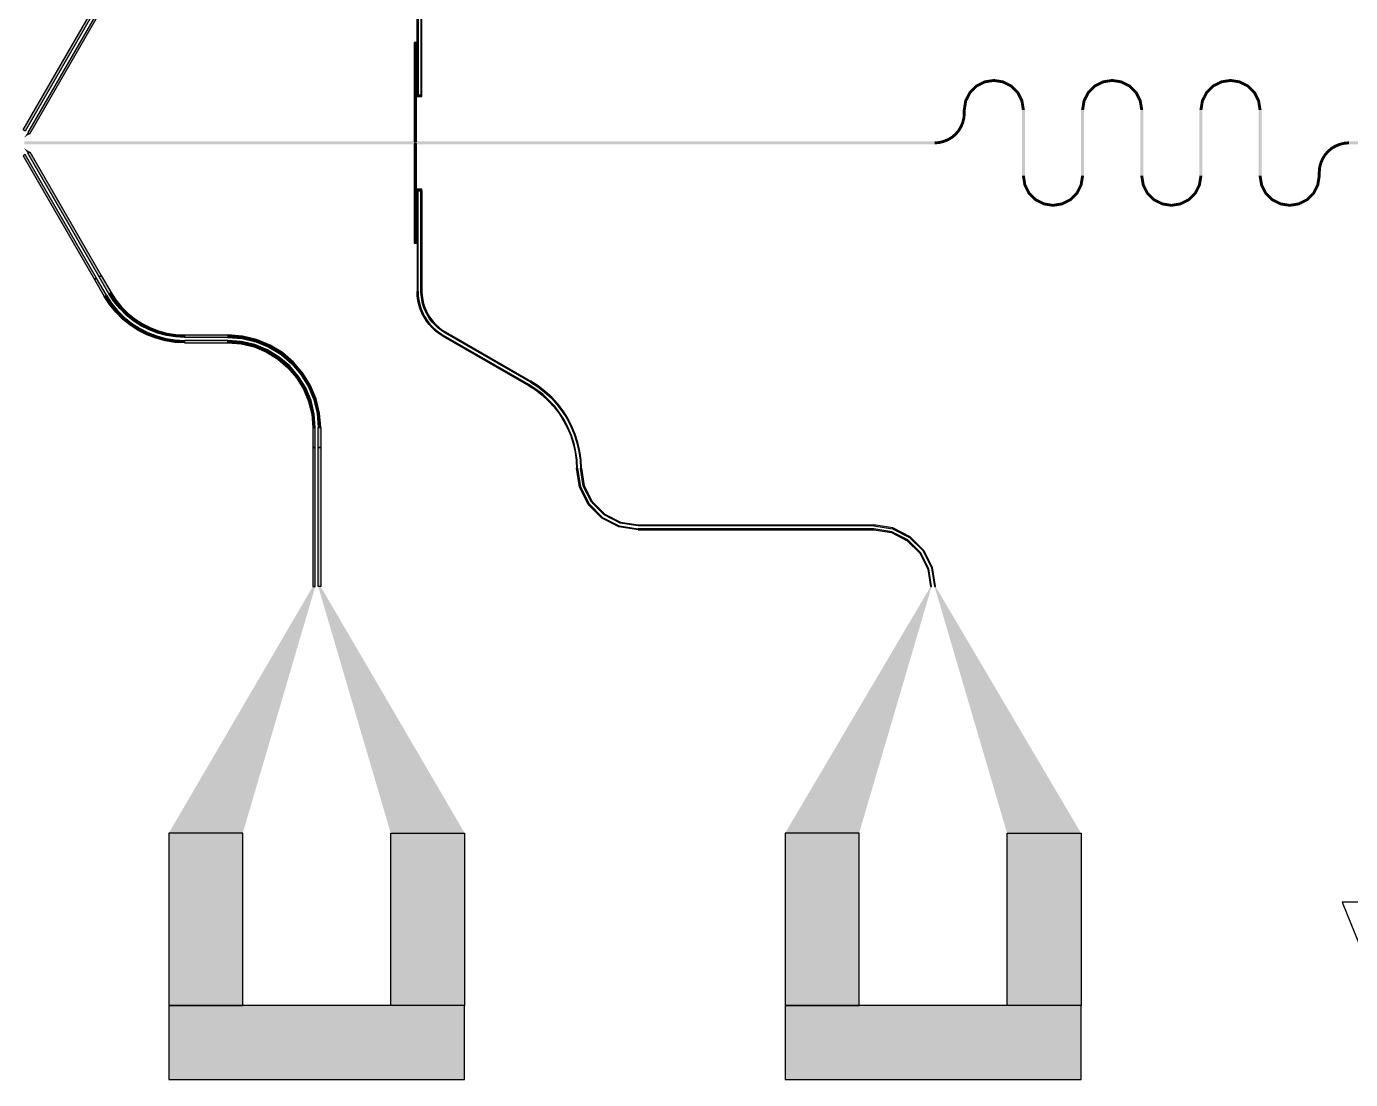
# Model space of a CAD drawing. Extents: x -18850 to 18850, y -21700 to 21700.
# Drawn here: x 7106 to 8448, y -17050 to -15982 of the extents above; entities that cross this region are included whole.
import ezdxf

# ---------------------------------------------------------------- set-up
doc = ezdxf.new("R2010")
doc.units = 0
doc.layers.add('GAP', color=1, linetype='continuous')
doc.layers.add('PIN', color=3, linetype='continuous')

# ---------------------------------------------------------------- blocks, each defined once
blk = doc.blocks.new('YGGDRASILV2C2B')
for points in [[(3276.7, 1087.2), (3204.4, 961.9), (3202.2, 963.2), (3274.5, 1088.5), (3276.7, 1087.2)], [(3602.7, 1100.6), (3602.7, 998.5), (3601.7, 998.5), (3601.7, 1100.6), (3602.7, 1100.6)], [(3605.7, 1100.6), (3605.7, 998.5), (3606.7, 998.5), (3606.7, 1100.6), (3605.7, 1100.6)], [(3279.3, 1085.7), (3207, 960.4), (3209.1, 959.2), (3281.5, 1084.5), (3279.3, 1085.7)], [(3601.7, 998.5), (3601.7, 997), (3606.7, 997), (3606.7, 998.5), (3601.7, 998.5)], [(3279.3, 814.3), (3207, 939.6), (3209.1, 940.8), (3281.5, 815.5), (3279.3, 814.3)], [(3276.7, 812.8), (3204.4, 938.1), (3202.2, 936.8), (3274.5, 811.5), (3276.7, 812.8)], [(3606.7, 901.5), (3606.7, 903), (3601.7, 903), (3601.7, 901.5), (3606.7, 901.5)], [(3602.7, 799.4), (3602.7, 901.5), (3601.7, 901.5), (3601.7, 799.4), (3602.7, 799.4)], [(3605.7, 799.4), (3605.7, 901.5), (3606.7, 901.5), (3606.7, 799.4), (3605.7, 799.4)], [(3286.7, 795.5), (3276.7, 812.8), (3274.5, 811.5), (3284.5, 794.2), (3286.7, 795.5)], [(3289.3, 797), (3279.3, 814.3), (3281.5, 815.5), (3291.5, 798.2), (3289.3, 797)], [(3366, 747.2), (3356.1, 747.7), (3346.4, 749.3), (3336.9, 751.8), (3327.7, 755.3), (3319, 759.8), (3310.7, 765.2), (3303.1, 771.3), (3296.1, 778.3), (3289.9, 786), (3284.5, 794.2), (3286.7, 795.5), (3291.9, 787.4), (3298, 780), (3304.7, 773.2), (3312.2, 767.2), (3320.2, 762), (3328.7, 757.6), (3337.7, 754.2), (3346.9, 751.7), (3356.4, 750.2), (3366, 749.7), (3366, 747.2)], [(3366, 752.7), (3356.7, 753.2), (3347.6, 754.6), (3338.6, 757), (3330, 760.4), (3321.7, 764.6), (3313.9, 769.6), (3306.7, 775.4), (3300.2, 782), (3294.4, 789.2), (3289.3, 797), (3291.5, 798.2), (3296.4, 790.7), (3302, 783.7), (3308.4, 777.3), (3315.4, 771.6), (3323, 766.7), (3331, 762.6), (3339.4, 759.4), (3348.1, 757.1), (3357, 755.7), (3366, 755.2), (3366, 752.7)], [(3628, 753.9), (3624.1, 756.4), (3620.5, 759.2), (3617.1, 762.3), (3614, 765.7), (3611.2, 769.3), (3608.8, 773.2), (3606.7, 777.2), (3604.9, 781.4), (3603.5, 785.8), (3602.5, 790.3), (3601.9, 794.8), (3601.7, 799.4), (3602.7, 799.4), (3602.9, 794.9), (3603.5, 790.5), (3604.5, 786.1), (3605.9, 781.8), (3607.6, 777.6), (3609.6, 773.7), (3612.1, 769.9), (3614.8, 766.3), (3617.8, 763), (3621.1, 760), (3624.7, 757.2), (3628.5, 754.8), (3628, 753.9)], [(3630, 757.4), (3626.4, 759.7), (3623.1, 762.2), (3620, 765.1), (3617.1, 768.2), (3614.5, 771.6), (3612.2, 775.2), (3610.3, 778.9), (3608.7, 782.8), (3607.4, 786.8), (3606.5, 791), (3605.9, 795.2), (3605.7, 799.4), (3606.7, 799.4), (3606.9, 795.3), (3607.5, 791.2), (3608.4, 787.1), (3609.6, 783.2), (3611.2, 779.3), (3613.1, 775.7), (3615.3, 772.2), (3617.9, 768.9), (3620.7, 765.8), (3623.7, 763), (3627, 760.5), (3630.5, 758.3), (3630, 757.4)], [(3410, 752.7), (3366, 752.7), (3366, 755.2), (3410, 755.2), (3410, 752.7)], [(3504, 661.2), (3502.8, 675.9), (3499.4, 690.3), (3493.8, 703.9), (3486, 716.5), (3476.5, 727.7), (3465.3, 737.3), (3452.7, 745), (3439, 750.6), (3424.7, 754), (3410, 755.2), (3410, 752.7), (3424.3, 751.6), (3438.3, 748.2), (3451.5, 742.7), (3463.8, 735.2), (3474.7, 725.9), (3484, 715), (3491.5, 702.7), (3497, 689.5), (3500.4, 675.5), (3501.5, 661.2), (3504, 661.2)], [(3715.1, 704.8), (3628.5, 754.8), (3628, 753.9), (3714.6, 703.9), (3715.1, 704.8)], [(3716.6, 707.4), (3630, 757.4), (3630.5, 758.3), (3717.1, 708.3), (3716.6, 707.4)], [(3410, 749.7), (3366, 749.7), (3366, 747.2), (3410, 747.2), (3410, 749.7)], [(3498.5, 661.2), (3497.4, 675), (3494.2, 688.6), (3488.9, 701.4), (3481.6, 713.2), (3472.6, 723.8), (3462, 732.8), (3450.2, 740.1), (3437.3, 745.4), (3423.8, 748.6), (3410, 749.7), (3410, 747.2), (3423.5, 746.1), (3436.6, 743), (3449, 737.8), (3460.5, 730.8), (3470.8, 722), (3479.6, 711.8), (3486.6, 700.2), (3491.8, 687.8), (3494.9, 674.7), (3496, 661.2), (3498.5, 661.2)], [(3764.4, 619.5), (3764, 628.1), (3762.9, 636.6), (3761, 645), (3758.4, 653.2), (3755.1, 661.1), (3751.2, 668.7), (3746.5, 676), (3741.3, 682.8), (3735.5, 689.1), (3729.2, 695), (3722.3, 700.2), (3715.1, 704.8), (3714.6, 703.9), (3721.8, 699.4), (3728.5, 694.2), (3734.8, 688.4), (3740.5, 682.2), (3745.7, 675.4), (3750.3, 668.2), (3754.2, 660.7), (3757.5, 652.8), (3760, 644.7), (3761.9, 636.4), (3763, 628), (3763.4, 619.5), (3764.4, 619.5)], [(3768.4, 619.5), (3768, 628.4), (3766.8, 637.3), (3764.9, 646), (3762.2, 654.6), (3758.7, 662.8), (3754.6, 670.7), (3749.8, 678.3), (3744.4, 685.4), (3738.3, 692), (3731.7, 698), (3724.6, 703.5), (3717.1, 708.3), (3716.6, 707.4), (3724.1, 702.6), (3731.1, 697.3), (3737.6, 691.3), (3743.6, 684.7), (3749, 677.7), (3753.8, 670.2), (3757.8, 662.4), (3761.2, 654.2), (3763.9, 645.8), (3765.8, 637.1), (3767, 628.3), (3767.4, 619.5), (3768.4, 619.5)], [(3498.5, 641.2), (3498.5, 661.2), (3496, 661.2), (3496, 641.2), (3498.5, 641.2)], [(3501.5, 641.2), (3501.5, 661.2), (3504, 661.2), (3504, 641.2), (3501.5, 641.2)], [(3498.5, 500), (3498.5, 641.2), (3496, 641.2), (3496, 500), (3498.5, 500)], [(3501.5, 500), (3501.5, 641.2), (3504, 641.2), (3504, 500), (3501.5, 500)], [(3825.9, 557.5), (3806.5, 560.6), (3789.1, 569.4), (3775.3, 583.3), (3766.4, 600.7), (3763.4, 620), (3764.4, 620), (3767.4, 601), (3776.1, 583.9), (3789.7, 570.2), (3806.8, 561.5), (3825.9, 558.5), (3825.9, 557.5)], [(3764.4, 620), (3764.4, 619.5), (3763.4, 619.5), (3763.4, 620), (3764.4, 620)], [(3825.9, 561.5), (3807.8, 564.4), (3791.5, 572.7), (3778.5, 585.6), (3770.2, 601.9), (3767.4, 620), (3768.4, 620), (3771.2, 602.2), (3779.3, 586.2), (3792.1, 573.5), (3808.1, 565.3), (3825.9, 562.5), (3825.9, 561.5)], [(3767.4, 620), (3767.4, 619.5), (3768.4, 619.5), (3768.4, 620), (3767.4, 620)], [(4065, 561.5), (3825.9, 561.5), (3825.9, 562.5), (4065, 562.5), (4065, 561.5)], [(4065, 558.5), (3825.9, 558.5), (3825.9, 557.5), (4065, 557.5), (4065, 558.5)], [(4127.5, 500), (4124.4, 519.3), (4115.6, 536.7), (4101.7, 550.6), (4084.3, 559.4), (4065, 562.5), (4065, 561.5), (4084, 558.5), (4101.1, 549.8), (4114.8, 536.1), (4123.5, 519), (4126.5, 500), (4127.5, 500)], [(4123.5, 500), (4120.6, 518.1), (4112.3, 534.4), (4099.4, 547.3), (4083.1, 555.6), (4065, 558.5), (4065, 557.5), (4082.8, 554.7), (4098.8, 546.5), (4111.5, 533.8), (4119.7, 517.8), (4122.5, 500), (4123.5, 500)], [(3425, 75), (3425, 250), (3350, 250), (3350, 75), (3425, 75)], [(3575, 75), (3575, 250), (3650, 250), (3650, 75), (3575, 75)], [(4050, 75), (4050, 250), (3975, 250), (3975, 75), (4050, 75)], [(4200, 75), (4200, 250), (4275, 250), (4275, 75), (4200, 75)], [(3650, 0), (3650, 75), (3350, 75), (3350, 0), (3650, 0)], [(4275, 0), (4275, 75), (3975, 75), (3975, 0), (4275, 0)]]:
    blk.add_lwpolyline(points)
for points in [[(3276.7, 1087.2), (3204.4, 961.9), (3274.5, 1088.5), (3202.2, 963.2)], [(3602.7, 1100.6), (3602.7, 998.5), (3601.7, 1100.6), (3601.7, 998.5)], [(3605.7, 1100.6), (3605.7, 998.5), (3606.7, 1100.6), (3606.7, 998.5)], [(3279.3, 1085.7), (3207, 960.4), (3281.5, 1084.5), (3209.1, 959.2)], [(3601.7, 998.5), (3601.7, 997), (3606.7, 998.5), (3606.7, 997)], [(3207, 960.4), (3203.3, 955.6), (3209.1, 959.2), (3203.5, 955.5)], [(3207, 939.6), (3203.3, 944.4), (3209.1, 940.8), (3203.5, 944.5)], [(3279.3, 814.3), (3207, 939.6), (3281.5, 815.5), (3209.1, 940.8)], [(3276.7, 812.8), (3204.4, 938.1), (3274.5, 811.5), (3202.2, 936.8)], [(3606.7, 901.5), (3606.7, 903), (3601.7, 901.5), (3601.7, 903)], [(3602.7, 799.4), (3602.7, 901.5), (3601.7, 799.4), (3601.7, 901.5)], [(3605.7, 799.4), (3605.7, 901.5), (3606.7, 799.4), (3606.7, 901.5)], [(3286.7, 795.5), (3276.7, 812.8), (3284.5, 794.2), (3274.5, 811.5)], [(3289.3, 797), (3279.3, 814.3), (3291.5, 798.2), (3281.5, 815.5)], [(3291.9, 787.4), (3289.9, 786), (3286.7, 795.5), (3284.5, 794.2)], [(3296.4, 790.7), (3294.4, 789.2), (3291.5, 798.2), (3289.3, 797)], [(3602.9, 794.9), (3601.9, 794.8), (3602.7, 799.4), (3601.7, 799.4)], [(3603.5, 790.5), (3602.5, 790.3), (3602.9, 794.9), (3601.9, 794.8)], [(3606.9, 795.3), (3605.9, 795.2), (3606.7, 799.4), (3605.7, 799.4)], [(3607.5, 791.2), (3606.5, 791), (3606.9, 795.3), (3605.9, 795.2)], [(3298, 780), (3296.1, 778.3), (3291.9, 787.4), (3289.9, 786)], [(3302, 783.7), (3300.2, 782), (3296.4, 790.7), (3294.4, 789.2)], [(3304.7, 773.2), (3303.1, 771.3), (3298, 780), (3296.1, 778.3)], [(3308.4, 777.3), (3306.7, 775.4), (3302, 783.7), (3300.2, 782)], [(3604.5, 786.1), (3603.5, 785.8), (3603.5, 790.5), (3602.5, 790.3)], [(3605.9, 781.8), (3604.9, 781.4), (3604.5, 786.1), (3603.5, 785.8)], [(3607.6, 777.6), (3606.7, 777.2), (3605.9, 781.8), (3604.9, 781.4)], [(3608.4, 787.1), (3607.4, 786.8), (3607.5, 791.2), (3606.5, 791)], [(3609.6, 783.2), (3608.7, 782.8), (3608.4, 787.1), (3607.4, 786.8)], [(3611.2, 779.3), (3610.3, 778.9), (3609.6, 783.2), (3608.7, 782.8)], [(3613.1, 775.7), (3612.2, 775.2), (3611.2, 779.3), (3610.3, 778.9)], [(3312.2, 767.2), (3310.7, 765.2), (3304.7, 773.2), (3303.1, 771.3)], [(3315.4, 771.6), (3313.9, 769.6), (3308.4, 777.3), (3306.7, 775.4)], [(3320.2, 762), (3319, 759.8), (3312.2, 767.2), (3310.7, 765.2)], [(3323, 766.7), (3321.7, 764.6), (3315.4, 771.6), (3313.9, 769.6)], [(3331, 762.6), (3330, 760.4), (3323, 766.7), (3321.7, 764.6)], [(3609.6, 773.7), (3608.8, 773.2), (3607.6, 777.6), (3606.7, 777.2)], [(3612.1, 769.9), (3611.2, 769.3), (3609.6, 773.7), (3608.8, 773.2)], [(3614.8, 766.3), (3614, 765.7), (3612.1, 769.9), (3611.2, 769.3)], [(3615.3, 772.2), (3614.5, 771.6), (3613.1, 775.7), (3612.2, 775.2)], [(3617.8, 763), (3617.1, 762.3), (3614.8, 766.3), (3614, 765.7)], [(3617.9, 768.9), (3617.1, 768.2), (3615.3, 772.2), (3614.5, 771.6)], [(3620.7, 765.8), (3620, 765.1), (3617.9, 768.9), (3617.1, 768.2)], [(3623.7, 763), (3623.1, 762.2), (3620.7, 765.8), (3620, 765.1)], [(3328.7, 757.6), (3327.7, 755.3), (3320.2, 762), (3319, 759.8)], [(3337.7, 754.2), (3336.9, 751.8), (3328.7, 757.6), (3327.7, 755.3)], [(3339.4, 759.4), (3338.6, 757), (3331, 762.6), (3330, 760.4)], [(3346.9, 751.7), (3346.4, 749.3), (3337.7, 754.2), (3336.9, 751.8)], [(3348.1, 757.1), (3347.6, 754.6), (3339.4, 759.4), (3338.6, 757)], [(3357, 755.7), (3356.7, 753.2), (3348.1, 757.1), (3347.6, 754.6)], [(3366, 755.2), (3366, 752.7), (3357, 755.7), (3356.7, 753.2)], [(3410, 752.7), (3366, 752.7), (3410, 755.2), (3366, 755.2)], [(3424.3, 751.6), (3424.7, 754), (3410, 752.7), (3410, 755.2)], [(3438.3, 748.2), (3439, 750.6), (3424.3, 751.6), (3424.7, 754)], [(3621.1, 760), (3620.5, 759.2), (3617.8, 763), (3617.1, 762.3)], [(3624.7, 757.2), (3624.1, 756.4), (3621.1, 760), (3620.5, 759.2)], [(3627, 760.5), (3626.4, 759.7), (3623.7, 763), (3623.1, 762.2)], [(3628.5, 754.8), (3628, 753.9), (3624.7, 757.2), (3624.1, 756.4)], [(3630.5, 758.3), (3630, 757.4), (3627, 760.5), (3626.4, 759.7)], [(3715.1, 704.8), (3628.5, 754.8), (3714.6, 703.9), (3628, 753.9)], [(3716.6, 707.4), (3630, 757.4), (3717.1, 708.3), (3630.5, 758.3)], [(3356.4, 750.2), (3356.1, 747.7), (3346.9, 751.7), (3346.4, 749.3)], [(3366, 749.7), (3366, 747.2), (3356.4, 750.2), (3356.1, 747.7)], [(3410, 749.7), (3366, 749.7), (3410, 747.2), (3366, 747.2)], [(3423.5, 746.1), (3423.8, 748.6), (3410, 747.2), (3410, 749.7)], [(3436.6, 743), (3437.3, 745.4), (3423.5, 746.1), (3423.8, 748.6)], [(3449, 737.8), (3450.2, 740.1), (3436.6, 743), (3437.3, 745.4)], [(3451.5, 742.7), (3452.7, 745), (3438.3, 748.2), (3439, 750.6)], [(3460.5, 730.8), (3462, 732.8), (3449, 737.8), (3450.2, 740.1)], [(3463.8, 735.2), (3465.3, 737.3), (3451.5, 742.7), (3452.7, 745)], [(3470.8, 722), (3472.6, 723.8), (3460.5, 730.8), (3462, 732.8)], [(3474.7, 725.9), (3476.5, 727.7), (3463.8, 735.2), (3465.3, 737.3)], [(3484, 715), (3486, 716.5), (3474.7, 725.9), (3476.5, 727.7)], [(3479.6, 711.8), (3481.6, 713.2), (3470.8, 722), (3472.6, 723.8)], [(3486.6, 700.2), (3488.9, 701.4), (3479.6, 711.8), (3481.6, 713.2)], [(3491.5, 702.7), (3493.8, 703.9), (3484, 715), (3486, 716.5)], [(3491.8, 687.8), (3494.2, 688.6), (3486.6, 700.2), (3488.9, 701.4)], [(3497, 689.5), (3499.4, 690.3), (3491.5, 702.7), (3493.8, 703.9)], [(3721.8, 699.4), (3722.3, 700.2), (3714.6, 703.9), (3715.1, 704.8)], [(3724.1, 702.6), (3724.6, 703.5), (3716.6, 707.4), (3717.1, 708.3)], [(3728.5, 694.2), (3729.2, 695), (3721.8, 699.4), (3722.3, 700.2)], [(3731.1, 697.3), (3731.7, 698), (3724.1, 702.6), (3724.6, 703.5)], [(3494.9, 674.7), (3497.4, 675), (3491.8, 687.8), (3494.2, 688.6)], [(3500.4, 675.5), (3502.8, 675.9), (3497, 689.5), (3499.4, 690.3)], [(3734.8, 688.4), (3735.5, 689.1), (3728.5, 694.2), (3729.2, 695)], [(3737.6, 691.3), (3738.3, 692), (3731.1, 697.3), (3731.7, 698)], [(3740.5, 682.2), (3741.3, 682.8), (3734.8, 688.4), (3735.5, 689.1)], [(3743.6, 684.7), (3744.4, 685.4), (3737.6, 691.3), (3738.3, 692)], [(3749, 677.7), (3749.8, 678.3), (3743.6, 684.7), (3744.4, 685.4)], [(3496, 661.2), (3498.5, 661.2), (3494.9, 674.7), (3497.4, 675)], [(3501.5, 661.2), (3504, 661.2), (3500.4, 675.5), (3502.8, 675.9)], [(3745.7, 675.4), (3746.5, 676), (3740.5, 682.2), (3741.3, 682.8)], [(3750.3, 668.2), (3751.2, 668.7), (3745.7, 675.4), (3746.5, 676)], [(3753.8, 670.2), (3754.6, 670.7), (3749, 677.7), (3749.8, 678.3)], [(3498.5, 641.2), (3498.5, 661.2), (3496, 641.2), (3496, 661.2)], [(3501.5, 641.2), (3501.5, 661.2), (3504, 641.2), (3504, 661.2)], [(3754.2, 660.7), (3755.1, 661.1), (3750.3, 668.2), (3751.2, 668.7)], [(3757.8, 662.4), (3758.7, 662.8), (3753.8, 670.2), (3754.6, 670.7)], [(3757.5, 652.8), (3758.4, 653.2), (3754.2, 660.7), (3755.1, 661.1)], [(3761.2, 654.2), (3762.2, 654.6), (3757.8, 662.4), (3758.7, 662.8)], [(3760, 644.7), (3761, 645), (3757.5, 652.8), (3758.4, 653.2)], [(3761.9, 636.4), (3762.9, 636.6), (3760, 644.7), (3761, 645)], [(3763.9, 645.8), (3764.9, 646), (3761.2, 654.2), (3762.2, 654.6)], [(3765.8, 637.1), (3766.8, 637.3), (3763.9, 645.8), (3764.9, 646)], [(3498.5, 500), (3498.5, 641.2), (3496, 500), (3496, 641.2)], [(3501.5, 500), (3501.5, 641.2), (3504, 500), (3504, 641.2)], [(3763, 628), (3764, 628.1), (3761.9, 636.4), (3762.9, 636.6)], [(3767, 628.3), (3768, 628.4), (3765.8, 637.1), (3766.8, 637.3)], [(3763.4, 619.5), (3764.4, 619.5), (3763, 628), (3764, 628.1)], [(3767.4, 601), (3766.4, 600.7), (3764.4, 620), (3763.4, 620)], [(3764.4, 620), (3764.4, 619.5), (3763.4, 620), (3763.4, 619.5)], [(3767.4, 619.5), (3768.4, 619.5), (3767, 628.3), (3768, 628.4)], [(3771.2, 602.2), (3770.2, 601.9), (3768.4, 620), (3767.4, 620)], [(3767.4, 620), (3767.4, 619.5), (3768.4, 620), (3768.4, 619.5)], [(3776.1, 583.9), (3775.3, 583.3), (3767.4, 601), (3766.4, 600.7)], [(3779.3, 586.2), (3778.5, 585.6), (3771.2, 602.2), (3770.2, 601.9)], [(3789.7, 570.2), (3789.1, 569.4), (3776.1, 583.9), (3775.3, 583.3)], [(3792.1, 573.5), (3791.5, 572.7), (3779.3, 586.2), (3778.5, 585.6)], [(3806.8, 561.5), (3806.5, 560.6), (3789.7, 570.2), (3789.1, 569.4)], [(3808.1, 565.3), (3807.8, 564.4), (3792.1, 573.5), (3791.5, 572.7)], [(3825.9, 562.5), (3825.9, 561.5), (3808.1, 565.3), (3807.8, 564.4)], [(3825.9, 558.5), (3825.9, 557.5), (3806.8, 561.5), (3806.5, 560.6)], [(4065, 561.5), (3825.9, 561.5), (4065, 562.5), (3825.9, 562.5)], [(4065, 558.5), (3825.9, 558.5), (4065, 557.5), (3825.9, 557.5)], [(4084, 558.5), (4084.3, 559.4), (4065, 561.5), (4065, 562.5)], [(4082.8, 554.7), (4083.1, 555.6), (4065, 557.5), (4065, 558.5)], [(4098.8, 546.5), (4099.4, 547.3), (4082.8, 554.7), (4083.1, 555.6)], [(4101.1, 549.8), (4101.7, 550.6), (4084, 558.5), (4084.3, 559.4)], [(4114.8, 536.1), (4115.6, 536.7), (4101.1, 549.8), (4101.7, 550.6)], [(4111.5, 533.8), (4112.3, 534.4), (4098.8, 546.5), (4099.4, 547.3)], [(4119.7, 517.8), (4120.6, 518.1), (4111.5, 533.8), (4112.3, 534.4)], [(4123.5, 519), (4124.4, 519.3), (4114.8, 536.1), (4115.6, 536.7)], [(4122.5, 500), (4123.5, 500), (4119.7, 517.8), (4120.6, 518.1)], [(4126.5, 500), (4127.5, 500), (4123.5, 519), (4124.4, 519.3)], [(3425, 250), (3498.5, 500), (3350, 250), (3496, 500)], [(3575, 250), (3501.5, 500), (3650, 250), (3504, 500)], [(4050, 250), (4123.5, 500), (3975, 250), (4122.5, 500)], [(4200, 250), (4126.5, 500), (4275, 250), (4127.5, 500)], [(3425, 75), (3425, 250), (3350, 75), (3350, 250)], [(3575, 75), (3575, 250), (3650, 75), (3650, 250)], [(4050, 75), (4050, 250), (3975, 75), (3975, 250)], [(4200, 75), (4200, 250), (4275, 75), (4275, 250)], [(3650, 0), (3650, 75), (3350, 0), (3350, 75)], [(4275, 0), (4275, 75), (3975, 0), (3975, 75)]]:
    blk.add_solid(points)
blk = doc.blocks.new('YGGDRASILV2C2BGAP')
for points in [[(3601.2, 1050.2), (3601.2, 1051.7), (3598.8, 1051.7), (3598.8, 1050.2), (3601.2, 1050.2)], [(3601.2, 951), (3601.2, 1050.2), (3598.8, 1050.2), (3598.8, 951), (3601.2, 951)], [(3598.8, 949), (3598.8, 849.8), (3601.2, 849.8), (3601.2, 949), (3598.8, 949)], [(3598.8, 849.8), (3598.8, 848.3), (3601.2, 848.3), (3601.2, 849.8), (3598.8, 849.8)]]:
    blk.add_lwpolyline(points)
for points in [[(3601.2, 1050.2), (3601.2, 1051.7), (3598.8, 1050.2), (3598.8, 1051.7)], [(3601.2, 951), (3601.2, 1050.2), (3598.8, 951), (3598.8, 1050.2)], [(4168.1, 1008.8), (4168.1, 1008.8), (4161.2, 1001.9)], [(4169.8, 1006.4), (4168.1, 1008.8), (4163.5, 1000.1), (4161.2, 1001.9)], [(4176.9, 1013.3), (4176.9, 1013.3), (4168.1, 1008.8)], [(4177.8, 1010.5), (4176.9, 1013.3), (4169.8, 1006.4), (4168.1, 1008.8)], [(4177.8, 1010.5), (4177.8, 1010.5), (4169.8, 1006.4)], [(4186.6, 1014.8), (4186.6, 1014.8), (4176.9, 1013.3)], [(4186.6, 1011.9), (4186.6, 1014.8), (4177.8, 1010.5), (4176.9, 1013.3)], [(4186.6, 1011.9), (4186.6, 1011.9), (4177.8, 1010.5)], [(4196.3, 1013.3), (4196.3, 1013.3), (4186.6, 1014.8)], [(4195.4, 1010.5), (4196.3, 1013.3), (4186.6, 1011.9), (4186.6, 1014.8)], [(4195.4, 1010.5), (4195.4, 1010.5), (4186.6, 1011.9)], [(4203.4, 1006.4), (4205.1, 1008.8), (4195.4, 1010.5), (4196.3, 1013.3)], [(4203.4, 1006.4), (4203.4, 1006.4), (4195.4, 1010.5)], [(4205.1, 1008.8), (4205.1, 1008.8), (4196.3, 1013.3)], [(4209.7, 1000.1), (4212.1, 1001.9), (4203.4, 1006.4), (4205.1, 1008.8)], [(4212.1, 1001.9), (4212.1, 1001.9), (4205.1, 1008.8)], [(4288.1, 1008.8), (4288.1, 1008.8), (4281.2, 1001.9)], [(4289.8, 1006.4), (4288.1, 1008.8), (4283.5, 1000.1), (4281.2, 1001.9)], [(4296.9, 1013.3), (4296.9, 1013.3), (4288.1, 1008.8)], [(4297.8, 1010.5), (4296.9, 1013.3), (4289.8, 1006.4), (4288.1, 1008.8)], [(4297.8, 1010.5), (4297.8, 1010.5), (4289.8, 1006.4)], [(4306.6, 1014.8), (4306.6, 1014.8), (4296.9, 1013.3)], [(4306.6, 1011.9), (4306.6, 1014.8), (4297.8, 1010.5), (4296.9, 1013.3)], [(4306.6, 1011.9), (4306.6, 1011.9), (4297.8, 1010.5)], [(4316.3, 1013.3), (4316.3, 1013.3), (4306.6, 1014.8)], [(4315.4, 1010.5), (4316.3, 1013.3), (4306.6, 1011.9), (4306.6, 1014.8)], [(4315.4, 1010.5), (4315.4, 1010.5), (4306.6, 1011.9)], [(4323.4, 1006.4), (4325.1, 1008.8), (4315.4, 1010.5), (4316.3, 1013.3)], [(4323.4, 1006.4), (4323.4, 1006.4), (4315.4, 1010.5)], [(4325.1, 1008.8), (4325.1, 1008.8), (4316.3, 1013.3)], [(4329.7, 1000.1), (4332.1, 1001.9), (4323.4, 1006.4), (4325.1, 1008.8)], [(4332.1, 1001.9), (4332.1, 1001.9), (4325.1, 1008.8)], [(4408.1, 1008.8), (4408.1, 1008.8), (4401.2, 1001.9)], [(4409.8, 1006.4), (4408.1, 1008.8), (4403.5, 1000.1), (4401.2, 1001.9)], [(4416.9, 1013.3), (4416.9, 1013.3), (4408.1, 1008.8)], [(4417.8, 1010.5), (4416.9, 1013.3), (4409.8, 1006.4), (4408.1, 1008.8)], [(4417.8, 1010.5), (4417.8, 1010.5), (4409.8, 1006.4)], [(4426.6, 1014.8), (4426.6, 1014.8), (4416.9, 1013.3)], [(4426.6, 1011.9), (4426.6, 1014.8), (4417.8, 1010.5), (4416.9, 1013.3)], [(4426.6, 1011.9), (4426.6, 1011.9), (4417.8, 1010.5)], [(4436.3, 1013.3), (4436.3, 1013.3), (4426.6, 1014.8)], [(4435.4, 1010.5), (4436.3, 1013.3), (4426.6, 1011.9), (4426.6, 1014.8)], [(4435.4, 1010.5), (4435.4, 1010.5), (4426.6, 1011.9)], [(4443.4, 1006.4), (4445.1, 1008.8), (4435.4, 1010.5), (4436.3, 1013.3)], [(4443.4, 1006.4), (4443.4, 1006.4), (4435.4, 1010.5)], [(4445.1, 1008.8), (4445.1, 1008.8), (4436.3, 1013.3)], [(4449.7, 1000.1), (4452.1, 1001.9), (4443.4, 1006.4), (4445.1, 1008.8)], [(4452.1, 1001.9), (4452.1, 1001.9), (4445.1, 1008.8)], [(4161.2, 1001.9), (4161.2, 1001.9), (4156.7, 993.1)], [(4163.5, 1000.1), (4161.2, 1001.9), (4159.5, 992.2), (4156.7, 993.1)], [(4163.5, 1000.1), (4163.5, 1000.1), (4159.5, 992.2)], [(4169.8, 1006.4), (4169.8, 1006.4), (4163.5, 1000.1)], [(4209.7, 1000.1), (4209.7, 1000.1), (4203.4, 1006.4)], [(4213.7, 992.2), (4216.5, 993.1), (4209.7, 1000.1), (4212.1, 1001.9)], [(4213.7, 992.2), (4213.7, 992.2), (4209.7, 1000.1)], [(4216.5, 993.1), (4216.5, 993.1), (4212.1, 1001.9)], [(4281.2, 1001.9), (4281.2, 1001.9), (4276.7, 993.1)], [(4283.5, 1000.1), (4281.2, 1001.9), (4279.5, 992.2), (4276.7, 993.1)], [(4283.5, 1000.1), (4283.5, 1000.1), (4279.5, 992.2)], [(4289.8, 1006.4), (4289.8, 1006.4), (4283.5, 1000.1)], [(4329.7, 1000.1), (4329.7, 1000.1), (4323.4, 1006.4)], [(4333.7, 992.2), (4336.5, 993.1), (4329.7, 1000.1), (4332.1, 1001.9)], [(4333.7, 992.2), (4333.7, 992.2), (4329.7, 1000.1)], [(4336.5, 993.1), (4336.5, 993.1), (4332.1, 1001.9)], [(4401.2, 1001.9), (4401.2, 1001.9), (4396.7, 993.1)], [(4403.5, 1000.1), (4401.2, 1001.9), (4399.5, 992.2), (4396.7, 993.1)], [(4403.5, 1000.1), (4403.5, 1000.1), (4399.5, 992.2)], [(4409.8, 1006.4), (4409.8, 1006.4), (4403.5, 1000.1)], [(4449.7, 1000.1), (4449.7, 1000.1), (4443.4, 1006.4)], [(4453.7, 992.2), (4456.5, 993.1), (4449.7, 1000.1), (4452.1, 1001.9)], [(4453.7, 992.2), (4453.7, 992.2), (4449.7, 1000.1)], [(4456.5, 993.1), (4456.5, 993.1), (4452.1, 1001.9)], [(4156.7, 993.1), (4156.7, 993.1), (4155.1, 983.4)], [(4159.5, 992.2), (4156.7, 993.1), (4158.1, 983.4), (4155.1, 983.4)], [(4155.1, 983.4), (4155.1, 980), (4158.1, 983.4), (4158.1, 980)], [(4159.5, 992.2), (4159.5, 992.2), (4158.1, 983.4)], [(4215.1, 983.4), (4218.1, 983.4), (4213.7, 992.2), (4216.5, 993.1)], [(4215.1, 983.4), (4215.1, 983.4), (4213.7, 992.2)], [(4218.1, 916.6), (4218.1, 983.4), (4215.1, 916.6), (4215.1, 983.4)], [(4218.1, 983.4), (4218.1, 983.4), (4216.5, 993.1)], [(4276.7, 993.1), (4276.7, 993.1), (4275.1, 983.4)], [(4279.5, 992.2), (4276.7, 993.1), (4278.1, 983.4), (4275.1, 983.4)], [(4275.1, 983.4), (4275.1, 916.6), (4278.1, 983.4), (4278.1, 916.6)], [(4279.5, 992.2), (4279.5, 992.2), (4278.1, 983.4)], [(4335.1, 983.4), (4338.1, 983.4), (4333.7, 992.2), (4336.5, 993.1)], [(4335.1, 983.4), (4335.1, 983.4), (4333.7, 992.2)], [(4338.1, 916.6), (4338.1, 983.4), (4335.1, 916.6), (4335.1, 983.4)], [(4338.1, 983.4), (4338.1, 983.4), (4336.5, 993.1)], [(4396.7, 993.1), (4396.7, 993.1), (4395.1, 983.4)], [(4399.5, 992.2), (4396.7, 993.1), (4398.1, 983.4), (4395.1, 983.4)], [(4395.1, 983.4), (4395.1, 916.6), (4398.1, 983.4), (4398.1, 916.6)], [(4399.5, 992.2), (4399.5, 992.2), (4398.1, 983.4)], [(4455.1, 983.4), (4458.1, 983.4), (4453.7, 992.2), (4456.5, 993.1)], [(4455.1, 983.4), (4455.1, 983.4), (4453.7, 992.2)], [(4458.1, 916.6), (4458.1, 983.4), (4455.1, 916.6), (4455.1, 983.4)], [(4458.1, 983.4), (4458.1, 983.4), (4456.5, 993.1)], [(4152, 967), (4152, 967), (4149.7, 963.2)], [(4152, 967), (4154.6, 965.7), (4149.7, 963.2), (4152.1, 961.5)], [(4153.7, 971.2), (4153.7, 971.2), (4152, 967)], [(4153.7, 971.2), (4156.5, 970.3), (4152, 967), (4154.6, 965.7)], [(4154.8, 975.5), (4154.8, 975.5), (4153.7, 971.2)], [(4154.8, 975.5), (4157.7, 975.1), (4153.7, 971.2), (4156.5, 970.3)], [(4156.5, 970.3), (4156.5, 970.3), (4154.6, 965.7)], [(4155.1, 980), (4155.1, 980), (4154.8, 975.5)], [(4155.1, 980), (4158.1, 980), (4154.8, 975.5), (4157.7, 975.1)], [(4157.7, 975.1), (4157.7, 975.1), (4156.5, 970.3)], [(4158.1, 980), (4158.1, 980), (4157.7, 975.1)], [(4139.6, 954.6), (4139.6, 954.6), (4135.4, 952.9)], [(4139.6, 954.6), (4140.9, 952), (4135.4, 952.9), (4136.3, 950.1)], [(4143.4, 956.9), (4143.4, 956.9), (4139.6, 954.6)], [(4143.4, 956.9), (4145.1, 954.5), (4139.6, 954.6), (4140.9, 952)], [(4145.1, 954.5), (4145.1, 954.5), (4140.9, 952)], [(4146.8, 959.8), (4146.8, 959.8), (4143.4, 956.9)], [(4146.8, 959.8), (4148.9, 957.7), (4143.4, 956.9), (4145.1, 954.5)], [(4148.9, 957.7), (4148.9, 957.7), (4145.1, 954.5)], [(4149.7, 963.2), (4149.7, 963.2), (4146.8, 959.8)], [(4149.7, 963.2), (4152.1, 961.5), (4146.8, 959.8), (4148.9, 957.7)], [(4152.1, 961.5), (4152.1, 961.5), (4148.9, 957.7)], [(4154.6, 965.7), (4154.6, 965.7), (4152.1, 961.5)], [(4126.6, 951.5), (3203.5, 951.5), (4126.6, 948.5), (3203.5, 948.5)], [(3598.8, 949), (3598.8, 849.8), (3601.2, 949), (3601.2, 849.8)], [(4131.1, 951.8), (4131.1, 951.8), (4126.6, 951.5)], [(4131.1, 951.8), (4131.5, 948.9), (4126.6, 951.5), (4126.6, 948.5)], [(4131.5, 948.9), (4131.5, 948.9), (4126.6, 948.5)], [(4135.4, 952.9), (4135.4, 952.9), (4131.1, 951.8)], [(4135.4, 952.9), (4136.3, 950.1), (4131.1, 951.8), (4131.5, 948.9)], [(4136.3, 950.1), (4136.3, 950.1), (4131.5, 948.9)], [(4140.9, 952), (4140.9, 952), (4136.3, 950.1)], [(4524.4, 942.3), (4524.4, 942.3), (4521.2, 938.5)], [(4526.4, 940.2), (4524.4, 942.3), (4523.5, 936.8), (4521.2, 938.5)], [(4526.4, 940.2), (4526.4, 940.2), (4523.5, 936.8)], [(4528.1, 945.5), (4528.1, 945.5), (4524.4, 942.3)], [(4529.8, 943.1), (4528.1, 945.5), (4526.4, 940.2), (4524.4, 942.3)], [(4529.8, 943.1), (4529.8, 943.1), (4526.4, 940.2)], [(4532.3, 948), (4532.3, 948), (4528.1, 945.5)], [(4533.7, 945.4), (4532.3, 948), (4529.8, 943.1), (4528.1, 945.5)], [(4533.7, 945.4), (4533.7, 945.4), (4529.8, 943.1)], [(4536.9, 949.9), (4536.9, 949.9), (4532.3, 948)], [(4537.8, 947.1), (4536.9, 949.9), (4533.7, 945.4), (4532.3, 948)], [(4537.8, 947.1), (4537.8, 947.1), (4533.7, 945.4)], [(4541.7, 951.1), (4541.7, 951.1), (4536.9, 949.9)], [(4542.1, 948.2), (4541.7, 951.1), (4537.8, 947.1), (4536.9, 949.9)], [(4542.1, 948.2), (4542.1, 948.2), (4537.8, 947.1)], [(4546.6, 951.5), (4546.6, 951.5), (4541.7, 951.1)], [(4546.6, 948.5), (4546.6, 951.5), (4542.1, 948.2), (4541.7, 951.1)], [(4546.6, 948.5), (4546.6, 948.5), (4542.1, 948.2)], [(4596.6, 951.5), (4546.6, 951.5), (4596.6, 948.5), (4546.6, 948.5)], [(4516.7, 929.7), (4516.7, 929.7), (4515.5, 924.9)], [(4519.5, 928.8), (4516.7, 929.7), (4518.4, 924.5), (4515.5, 924.9)], [(4518.6, 934.3), (4518.6, 934.3), (4516.7, 929.7)], [(4521.2, 933), (4518.6, 934.3), (4519.5, 928.8), (4516.7, 929.7)], [(4519.5, 928.8), (4519.5, 928.8), (4518.4, 924.5)], [(4521.2, 938.5), (4521.2, 938.5), (4518.6, 934.3)], [(4523.5, 936.8), (4521.2, 938.5), (4521.2, 933), (4518.6, 934.3)], [(4521.2, 933), (4521.2, 933), (4519.5, 928.8)], [(4523.5, 936.8), (4523.5, 936.8), (4521.2, 933)], [(4216.7, 906.9), (4216.7, 906.9), (4215.1, 916.6)], [(4219.5, 907.8), (4216.7, 906.9), (4218.1, 916.6), (4215.1, 916.6)], [(4219.5, 907.8), (4219.5, 907.8), (4218.1, 916.6)], [(4275.1, 916.6), (4275.1, 916.6), (4273.7, 907.8)], [(4275.1, 916.6), (4278.1, 916.6), (4273.7, 907.8), (4276.5, 906.9)], [(4278.1, 916.6), (4278.1, 916.6), (4276.5, 906.9)], [(4336.7, 906.9), (4336.7, 906.9), (4335.1, 916.6)], [(4339.5, 907.8), (4336.7, 906.9), (4338.1, 916.6), (4335.1, 916.6)], [(4339.5, 907.8), (4339.5, 907.8), (4338.1, 916.6)], [(4395.1, 916.6), (4395.1, 916.6), (4393.7, 907.8)], [(4395.1, 916.6), (4398.1, 916.6), (4393.7, 907.8), (4396.5, 906.9)], [(4398.1, 916.6), (4398.1, 916.6), (4396.5, 906.9)], [(4456.7, 906.9), (4456.7, 906.9), (4455.1, 916.6)], [(4459.5, 907.8), (4456.7, 906.9), (4458.1, 916.6), (4455.1, 916.6)], [(4459.5, 907.8), (4459.5, 907.8), (4458.1, 916.6)], [(4515.1, 916.6), (4515.1, 916.6), (4513.7, 907.8)], [(4515.1, 916.6), (4518.1, 916.6), (4513.7, 907.8), (4516.5, 906.9)], [(4515.5, 924.9), (4515.5, 924.9), (4515.1, 920)], [(4518.4, 924.5), (4515.5, 924.9), (4518.1, 920), (4515.1, 920)], [(4515.1, 920), (4515.1, 916.6), (4518.1, 920), (4518.1, 916.6)], [(4518.1, 916.6), (4518.1, 916.6), (4516.5, 906.9)], [(4518.4, 924.5), (4518.4, 924.5), (4518.1, 920)], [(4223.5, 899.9), (4221.2, 898.1), (4219.5, 907.8), (4216.7, 906.9)], [(4221.2, 898.1), (4221.2, 898.1), (4216.7, 906.9)], [(4223.5, 899.9), (4223.5, 899.9), (4219.5, 907.8)], [(4229.8, 893.6), (4228.1, 891.2), (4223.5, 899.9), (4221.2, 898.1)], [(4229.8, 893.6), (4229.8, 893.6), (4223.5, 899.9)], [(4269.7, 899.9), (4269.7, 899.9), (4263.4, 893.6)], [(4269.7, 899.9), (4272.1, 898.1), (4263.4, 893.6), (4265.1, 891.2)], [(4273.7, 907.8), (4273.7, 907.8), (4269.7, 899.9)], [(4273.7, 907.8), (4276.5, 906.9), (4269.7, 899.9), (4272.1, 898.1)], [(4276.5, 906.9), (4276.5, 906.9), (4272.1, 898.1)], [(4343.5, 899.9), (4341.2, 898.1), (4339.5, 907.8), (4336.7, 906.9)], [(4341.2, 898.1), (4341.2, 898.1), (4336.7, 906.9)], [(4343.5, 899.9), (4343.5, 899.9), (4339.5, 907.8)], [(4349.8, 893.6), (4348.1, 891.2), (4343.5, 899.9), (4341.2, 898.1)], [(4349.8, 893.6), (4349.8, 893.6), (4343.5, 899.9)], [(4389.7, 899.9), (4389.7, 899.9), (4383.4, 893.6)], [(4389.7, 899.9), (4392.1, 898.1), (4383.4, 893.6), (4385.1, 891.2)], [(4393.7, 907.8), (4393.7, 907.8), (4389.7, 899.9)], [(4393.7, 907.8), (4396.5, 906.9), (4389.7, 899.9), (4392.1, 898.1)], [(4396.5, 906.9), (4396.5, 906.9), (4392.1, 898.1)], [(4463.5, 899.9), (4461.2, 898.1), (4459.5, 907.8), (4456.7, 906.9)], [(4461.2, 898.1), (4461.2, 898.1), (4456.7, 906.9)], [(4463.5, 899.9), (4463.5, 899.9), (4459.5, 907.8)], [(4469.8, 893.6), (4468.1, 891.2), (4463.5, 899.9), (4461.2, 898.1)], [(4469.8, 893.6), (4469.8, 893.6), (4463.5, 899.9)], [(4509.7, 899.9), (4509.7, 899.9), (4503.4, 893.6)], [(4509.7, 899.9), (4512.1, 898.1), (4503.4, 893.6), (4505.1, 891.2)], [(4513.7, 907.8), (4513.7, 907.8), (4509.7, 899.9)], [(4513.7, 907.8), (4516.5, 906.9), (4509.7, 899.9), (4512.1, 898.1)], [(4516.5, 906.9), (4516.5, 906.9), (4512.1, 898.1)], [(4228.1, 891.2), (4228.1, 891.2), (4221.2, 898.1)], [(4237.8, 889.5), (4236.9, 886.7), (4229.8, 893.6), (4228.1, 891.2)], [(4236.9, 886.7), (4236.9, 886.7), (4228.1, 891.2)], [(4237.8, 889.5), (4237.8, 889.5), (4229.8, 893.6)], [(4246.6, 888.1), (4246.6, 885.2), (4237.8, 889.5), (4236.9, 886.7)], [(4246.6, 885.2), (4246.6, 885.2), (4236.9, 886.7)], [(4246.6, 888.1), (4246.6, 888.1), (4237.8, 889.5)], [(4255.4, 889.5), (4255.4, 889.5), (4246.6, 888.1)], [(4255.4, 889.5), (4256.3, 886.7), (4246.6, 888.1), (4246.6, 885.2)], [(4256.3, 886.7), (4256.3, 886.7), (4246.6, 885.2)], [(4263.4, 893.6), (4263.4, 893.6), (4255.4, 889.5)], [(4263.4, 893.6), (4265.1, 891.2), (4255.4, 889.5), (4256.3, 886.7)], [(4265.1, 891.2), (4265.1, 891.2), (4256.3, 886.7)], [(4272.1, 898.1), (4272.1, 898.1), (4265.1, 891.2)], [(4348.1, 891.2), (4348.1, 891.2), (4341.2, 898.1)], [(4357.8, 889.5), (4356.9, 886.7), (4349.8, 893.6), (4348.1, 891.2)], [(4356.9, 886.7), (4356.9, 886.7), (4348.1, 891.2)], [(4357.8, 889.5), (4357.8, 889.5), (4349.8, 893.6)], [(4366.6, 888.1), (4366.6, 885.2), (4357.8, 889.5), (4356.9, 886.7)], [(4366.6, 885.2), (4366.6, 885.2), (4356.9, 886.7)], [(4366.6, 888.1), (4366.6, 888.1), (4357.8, 889.5)], [(4375.4, 889.5), (4375.4, 889.5), (4366.6, 888.1)], [(4375.4, 889.5), (4376.3, 886.7), (4366.6, 888.1), (4366.6, 885.2)], [(4376.3, 886.7), (4376.3, 886.7), (4366.6, 885.2)], [(4383.4, 893.6), (4383.4, 893.6), (4375.4, 889.5)], [(4383.4, 893.6), (4385.1, 891.2), (4375.4, 889.5), (4376.3, 886.7)], [(4385.1, 891.2), (4385.1, 891.2), (4376.3, 886.7)], [(4392.1, 898.1), (4392.1, 898.1), (4385.1, 891.2)], [(4468.1, 891.2), (4468.1, 891.2), (4461.2, 898.1)], [(4477.8, 889.5), (4476.9, 886.7), (4469.8, 893.6), (4468.1, 891.2)], [(4476.9, 886.7), (4476.9, 886.7), (4468.1, 891.2)], [(4477.8, 889.5), (4477.8, 889.5), (4469.8, 893.6)], [(4486.6, 888.1), (4486.6, 885.2), (4477.8, 889.5), (4476.9, 886.7)], [(4486.6, 885.2), (4486.6, 885.2), (4476.9, 886.7)], [(4486.6, 888.1), (4486.6, 888.1), (4477.8, 889.5)], [(4495.4, 889.5), (4495.4, 889.5), (4486.6, 888.1)], [(4495.4, 889.5), (4496.3, 886.7), (4486.6, 888.1), (4486.6, 885.2)], [(4496.3, 886.7), (4496.3, 886.7), (4486.6, 885.2)], [(4503.4, 893.6), (4503.4, 893.6), (4495.4, 889.5)], [(4503.4, 893.6), (4505.1, 891.2), (4495.4, 889.5), (4496.3, 886.7)], [(4505.1, 891.2), (4505.1, 891.2), (4496.3, 886.7)], [(4512.1, 898.1), (4512.1, 898.1), (4505.1, 891.2)], [(3598.8, 849.8), (3598.8, 848.3), (3601.2, 849.8), (3601.2, 848.3)]]:
    blk.add_solid(points)
at = {"layer": 'gap'}
blk.add_lwpolyline([(4560, 100), (4580, 100), (4580, 130), (4600, 180), (4580, 180), (4570, 140), (4560, 180), (4540, 180), (4560, 130), (4560, 100), (4560, 100)], dxfattribs=at)
blk = doc.blocks.new('YGGDRASILV2C2BPIN')
for points in [[(3600.6, 951), (3600.6, 1050.2), (3599.4, 1050.2), (3599.4, 951), (3600.6, 951)], [(3599.4, 949), (3599.4, 849.8), (3600.6, 849.8), (3600.6, 949), (3599.4, 949)]]:
    blk.add_lwpolyline(points)
for points in [[(3600.6, 951), (3600.6, 1050.2), (3599.4, 951), (3599.4, 1050.2)], [(4168.8, 1007.8), (4168.4, 1008.4), (4162.1, 1001.1), (4161.6, 1001.6)], [(4169.5, 1006.8), (4169.1, 1007.4), (4163.1, 1000.4), (4162.5, 1000.8)], [(4177.3, 1012.1), (4177, 1012.8), (4168.8, 1007.8), (4168.4, 1008.4)], [(4177.6, 1011), (4177.4, 1011.6), (4169.5, 1006.8), (4169.1, 1007.4)], [(4186.6, 1013.6), (4186.6, 1014.3), (4177.3, 1012.1), (4177, 1012.8)], [(4186.6, 1012.4), (4186.6, 1013.1), (4177.6, 1011), (4177.4, 1011.6)], [(4196, 1012.1), (4196.2, 1012.8), (4186.6, 1013.6), (4186.6, 1014.3)], [(4195.6, 1011), (4195.8, 1011.6), (4186.6, 1012.4), (4186.6, 1013.1)], [(4203.7, 1006.8), (4204.1, 1007.4), (4195.6, 1011), (4195.8, 1011.6)], [(4204.4, 1007.8), (4204.8, 1008.4), (4196, 1012.1), (4196.2, 1012.8)], [(4210.1, 1000.4), (4210.7, 1000.8), (4203.7, 1006.8), (4204.1, 1007.4)], [(4211.1, 1001.1), (4211.7, 1001.6), (4204.4, 1007.8), (4204.8, 1008.4)], [(4288.8, 1007.8), (4288.4, 1008.4), (4282.1, 1001.1), (4281.6, 1001.6)], [(4289.5, 1006.8), (4289.1, 1007.4), (4283.1, 1000.4), (4282.5, 1000.8)], [(4297.3, 1012.1), (4297, 1012.8), (4288.8, 1007.8), (4288.4, 1008.4)], [(4297.6, 1011), (4297.4, 1011.6), (4289.5, 1006.8), (4289.1, 1007.4)], [(4306.6, 1013.6), (4306.6, 1014.3), (4297.3, 1012.1), (4297, 1012.8)], [(4306.6, 1012.4), (4306.6, 1013.1), (4297.6, 1011), (4297.4, 1011.6)], [(4316, 1012.1), (4316.2, 1012.8), (4306.6, 1013.6), (4306.6, 1014.3)], [(4315.6, 1011), (4315.8, 1011.6), (4306.6, 1012.4), (4306.6, 1013.1)], [(4323.7, 1006.8), (4324.1, 1007.4), (4315.6, 1011), (4315.8, 1011.6)], [(4324.4, 1007.8), (4324.8, 1008.4), (4316, 1012.1), (4316.2, 1012.8)], [(4330.1, 1000.4), (4330.7, 1000.8), (4323.7, 1006.8), (4324.1, 1007.4)], [(4331.1, 1001.1), (4331.7, 1001.6), (4324.4, 1007.8), (4324.8, 1008.4)], [(4408.8, 1007.8), (4408.4, 1008.4), (4402.1, 1001.1), (4401.6, 1001.6)], [(4409.5, 1006.8), (4409.1, 1007.4), (4403.1, 1000.4), (4402.5, 1000.8)], [(4417.3, 1012.1), (4417, 1012.8), (4408.8, 1007.8), (4408.4, 1008.4)], [(4417.6, 1011), (4417.4, 1011.6), (4409.5, 1006.8), (4409.1, 1007.4)], [(4426.6, 1013.6), (4426.6, 1014.3), (4417.3, 1012.1), (4417, 1012.8)], [(4426.6, 1012.4), (4426.6, 1013.1), (4417.6, 1011), (4417.4, 1011.6)], [(4436, 1012.1), (4436.2, 1012.8), (4426.6, 1013.6), (4426.6, 1014.3)], [(4435.6, 1011), (4435.8, 1011.6), (4426.6, 1012.4), (4426.6, 1013.1)], [(4443.7, 1006.8), (4444.1, 1007.4), (4435.6, 1011), (4435.8, 1011.6)], [(4444.4, 1007.8), (4444.8, 1008.4), (4436, 1012.1), (4436.2, 1012.8)], [(4450.1, 1000.4), (4450.7, 1000.8), (4443.7, 1006.8), (4444.1, 1007.4)], [(4451.1, 1001.1), (4451.7, 1001.6), (4444.4, 1007.8), (4444.8, 1008.4)], [(4162.1, 1001.1), (4161.6, 1001.6), (4157.8, 992.7), (4157.2, 992.9)], [(4163.1, 1000.4), (4162.5, 1000.8), (4159, 992.3), (4158.3, 992.5)], [(4214.2, 992.3), (4214.9, 992.5), (4210.1, 1000.4), (4210.7, 1000.8)], [(4215.4, 992.7), (4216.1, 992.9), (4211.1, 1001.1), (4211.7, 1001.6)], [(4282.1, 1001.1), (4281.6, 1001.6), (4277.8, 992.7), (4277.2, 992.9)], [(4283.1, 1000.4), (4282.5, 1000.8), (4279, 992.3), (4278.3, 992.5)], [(4334.2, 992.3), (4334.9, 992.5), (4330.1, 1000.4), (4330.7, 1000.8)], [(4335.4, 992.7), (4336.1, 992.9), (4331.1, 1001.1), (4331.7, 1001.6)], [(4402.1, 1001.1), (4401.6, 1001.6), (4397.8, 992.7), (4397.2, 992.9)], [(4403.1, 1000.4), (4402.5, 1000.8), (4399, 992.3), (4398.3, 992.5)], [(4454.2, 992.3), (4454.9, 992.5), (4450.1, 1000.4), (4450.7, 1000.8)], [(4455.4, 992.7), (4456.1, 992.9), (4451.1, 1001.1), (4451.7, 1001.6)], [(4157.8, 992.7), (4157.2, 992.9), (4156.4, 983.4), (4155.6, 983.4)], [(4156.4, 983.4), (4156.4, 980), (4155.6, 983.4), (4155.6, 980)], [(4159, 992.3), (4158.3, 992.5), (4157.6, 983.4), (4156.9, 983.4)], [(4156.9, 983.4), (4156.9, 980), (4157.6, 983.4), (4157.6, 980)], [(4215.6, 983.4), (4216.4, 983.4), (4214.2, 992.3), (4214.9, 992.5)], [(4216.9, 983.4), (4217.6, 983.4), (4215.4, 992.7), (4216.1, 992.9)], [(4216.4, 916.6), (4216.4, 983.4), (4215.6, 916.6), (4215.6, 983.4)], [(4216.9, 916.6), (4216.9, 983.4), (4217.6, 916.6), (4217.6, 983.4)], [(4277.8, 992.7), (4277.2, 992.9), (4276.4, 983.4), (4275.6, 983.4)], [(4276.4, 983.4), (4276.4, 916.6), (4275.6, 983.4), (4275.6, 916.6)], [(4279, 992.3), (4278.3, 992.5), (4277.6, 983.4), (4276.9, 983.4)], [(4276.9, 983.4), (4276.9, 916.6), (4277.6, 983.4), (4277.6, 916.6)], [(4335.6, 983.4), (4336.4, 983.4), (4334.2, 992.3), (4334.9, 992.5)], [(4336.9, 983.4), (4337.6, 983.4), (4335.4, 992.7), (4336.1, 992.9)], [(4336.4, 916.6), (4336.4, 983.4), (4335.6, 916.6), (4335.6, 983.4)], [(4336.9, 916.6), (4336.9, 983.4), (4337.6, 916.6), (4337.6, 983.4)], [(4397.8, 992.7), (4397.2, 992.9), (4396.4, 983.4), (4395.6, 983.4)], [(4396.4, 983.4), (4396.4, 916.6), (4395.6, 983.4), (4395.6, 916.6)], [(4399, 992.3), (4398.3, 992.5), (4397.6, 983.4), (4396.9, 983.4)], [(4396.9, 983.4), (4396.9, 916.6), (4397.6, 983.4), (4397.6, 916.6)], [(4455.6, 983.4), (4456.4, 983.4), (4454.2, 992.3), (4454.9, 992.5)], [(4456.9, 983.4), (4457.6, 983.4), (4455.4, 992.7), (4456.1, 992.9)], [(4456.4, 916.6), (4456.4, 983.4), (4455.6, 916.6), (4455.6, 983.4)], [(4456.9, 916.6), (4456.9, 983.4), (4457.6, 916.6), (4457.6, 983.4)], [(4152.5, 966.8), (4153.1, 966.5), (4150.1, 962.9), (4150.7, 962.5)], [(4154.2, 971), (4154.9, 970.8), (4152.5, 966.8), (4153.1, 966.5)], [(4155.4, 970.7), (4156.1, 970.4), (4153.6, 966.3), (4154.2, 965.9)], [(4155.3, 975.5), (4156, 975.3), (4154.2, 971), (4154.9, 970.8)], [(4155.6, 980), (4156.4, 980), (4155.3, 975.5), (4156, 975.3)], [(4156.5, 975.3), (4157.2, 975.2), (4155.4, 970.7), (4156.1, 970.4)], [(4156.9, 980), (4157.6, 980), (4156.5, 975.3), (4157.2, 975.2)], [(4139.8, 954.1), (4140.1, 953.5), (4135.6, 952.4), (4135.8, 951.7)], [(4143.7, 956.5), (4144.1, 955.9), (4139.8, 954.1), (4140.1, 953.5)], [(4144.4, 955.5), (4144.8, 954.9), (4140.3, 953), (4140.7, 952.4)], [(4147.1, 959.5), (4147.6, 959), (4143.7, 956.5), (4144.1, 955.9)], [(4148, 958.6), (4148.5, 958.1), (4144.4, 955.5), (4144.8, 954.9)], [(4150.1, 962.9), (4150.7, 962.5), (4147.1, 959.5), (4147.6, 959)], [(4151.1, 962.2), (4151.7, 961.8), (4148, 958.6), (4148.5, 958.1)], [(4153.6, 966.3), (4154.2, 965.9), (4151.1, 962.2), (4151.7, 961.8)], [(4126.6, 950.2), (3203.5, 950.2), (4126.6, 951), (3203.5, 951)], [(4126.6, 949.7), (3203.5, 949.7), (4126.6, 949), (3203.5, 949)], [(3599.4, 949), (3599.4, 849.8), (3600.6, 949), (3600.6, 849.8)], [(4131.2, 951.3), (4131.3, 950.6), (4126.6, 951), (4126.6, 950.2)], [(4131.3, 950.1), (4131.5, 949.4), (4126.6, 949.7), (4126.6, 949)], [(4135.6, 952.4), (4135.8, 951.7), (4131.2, 951.3), (4131.3, 950.6)], [(4136, 951.2), (4136.2, 950.5), (4131.3, 950.1), (4131.5, 949.4)], [(4140.3, 953), (4140.7, 952.4), (4136, 951.2), (4136.2, 950.5)], [(4525.2, 941.4), (4524.7, 941.9), (4522.1, 937.8), (4521.6, 938.2)], [(4526.1, 940.5), (4525.6, 941), (4523.1, 937.1), (4522.5, 937.5)], [(4528.8, 944.5), (4528.4, 945.1), (4525.2, 941.4), (4524.7, 941.9)], [(4529.5, 943.5), (4529.1, 944.1), (4526.1, 940.5), (4525.6, 941)], [(4532.9, 947), (4532.5, 947.6), (4528.8, 944.5), (4528.4, 945.1)], [(4533.4, 945.9), (4533.1, 946.5), (4529.5, 943.5), (4529.1, 944.1)], [(4537.3, 948.8), (4537, 949.5), (4532.9, 947), (4532.5, 947.6)], [(4537.6, 947.6), (4537.4, 948.3), (4533.4, 945.9), (4533.1, 946.5)], [(4541.9, 949.9), (4541.8, 950.6), (4537.3, 948.8), (4537, 949.5)], [(4542.1, 948.7), (4542, 949.4), (4537.6, 947.6), (4537.4, 948.3)], [(4546.6, 950.2), (4546.6, 951), (4541.9, 949.9), (4541.8, 950.6)], [(4546.6, 949), (4546.6, 949.7), (4542.1, 948.7), (4542, 949.4)], [(4596.6, 950.2), (4546.6, 950.2), (4596.6, 951), (4546.6, 951)], [(4596.6, 949.7), (4546.6, 949.7), (4596.6, 949), (4546.6, 949)], [(4517.8, 929.3), (4517.2, 929.6), (4516.7, 924.7), (4516, 924.8)], [(4519.7, 933.7), (4519, 934.1), (4517.8, 929.3), (4517.2, 929.6)], [(4519, 929), (4518.3, 929.2), (4517.9, 924.5), (4517.2, 924.7)], [(4520.7, 933.2), (4520.1, 933.5), (4519, 929), (4518.3, 929.2)], [(4522.1, 937.8), (4521.6, 938.2), (4519.7, 933.7), (4519, 934.1)], [(4523.1, 937.1), (4522.5, 937.5), (4520.7, 933.2), (4520.1, 933.5)], [(4217.8, 907.3), (4217.2, 907.1), (4216.4, 916.6), (4215.6, 916.6)], [(4219, 907.7), (4218.3, 907.5), (4217.6, 916.6), (4216.9, 916.6)], [(4275.6, 916.6), (4276.4, 916.6), (4274.2, 907.7), (4274.9, 907.5)], [(4276.9, 916.6), (4277.6, 916.6), (4275.4, 907.3), (4276.1, 907.1)], [(4337.8, 907.3), (4337.2, 907.1), (4336.4, 916.6), (4335.6, 916.6)], [(4339, 907.7), (4338.3, 907.5), (4337.6, 916.6), (4336.9, 916.6)], [(4395.6, 916.6), (4396.4, 916.6), (4394.2, 907.7), (4394.9, 907.5)], [(4396.9, 916.6), (4397.6, 916.6), (4395.4, 907.3), (4396.1, 907.1)], [(4457.8, 907.3), (4457.2, 907.1), (4456.4, 916.6), (4455.6, 916.6)], [(4459, 907.7), (4458.3, 907.5), (4457.6, 916.6), (4456.9, 916.6)], [(4515.6, 916.6), (4516.4, 916.6), (4514.2, 907.7), (4514.9, 907.5)], [(4516.9, 916.6), (4517.6, 916.6), (4515.4, 907.3), (4516.1, 907.1)], [(4516.7, 924.7), (4516, 924.8), (4516.4, 920), (4515.6, 920)], [(4516.4, 920), (4516.4, 916.6), (4515.6, 920), (4515.6, 916.6)], [(4517.9, 924.5), (4517.2, 924.7), (4517.6, 920), (4516.9, 920)], [(4516.9, 920), (4516.9, 916.6), (4517.6, 920), (4517.6, 916.6)], [(4222.1, 898.9), (4221.6, 898.4), (4217.8, 907.3), (4217.2, 907.1)], [(4223.1, 899.6), (4222.5, 899.2), (4219, 907.7), (4218.3, 907.5)], [(4229.5, 893.2), (4229.1, 892.6), (4223.1, 899.6), (4222.5, 899.2)], [(4270.1, 899.6), (4270.7, 899.2), (4263.7, 893.2), (4264.1, 892.6)], [(4274.2, 907.7), (4274.9, 907.5), (4270.1, 899.6), (4270.7, 899.2)], [(4275.4, 907.3), (4276.1, 907.1), (4271.1, 898.9), (4271.7, 898.4)], [(4342.1, 898.9), (4341.6, 898.4), (4337.8, 907.3), (4337.2, 907.1)], [(4343.1, 899.6), (4342.5, 899.2), (4339, 907.7), (4338.3, 907.5)], [(4349.5, 893.2), (4349.1, 892.6), (4343.1, 899.6), (4342.5, 899.2)], [(4390.1, 899.6), (4390.7, 899.2), (4383.7, 893.2), (4384.1, 892.6)], [(4394.2, 907.7), (4394.9, 907.5), (4390.1, 899.6), (4390.7, 899.2)], [(4395.4, 907.3), (4396.1, 907.1), (4391.1, 898.9), (4391.7, 898.4)], [(4462.1, 898.9), (4461.6, 898.4), (4457.8, 907.3), (4457.2, 907.1)], [(4463.1, 899.6), (4462.5, 899.2), (4459, 907.7), (4458.3, 907.5)], [(4469.5, 893.2), (4469.1, 892.6), (4463.1, 899.6), (4462.5, 899.2)], [(4510.1, 899.6), (4510.7, 899.2), (4503.7, 893.2), (4504.1, 892.6)], [(4514.2, 907.7), (4514.9, 907.5), (4510.1, 899.6), (4510.7, 899.2)], [(4515.4, 907.3), (4516.1, 907.1), (4511.1, 898.9), (4511.7, 898.4)], [(4228.8, 892.2), (4228.4, 891.6), (4222.1, 898.9), (4221.6, 898.4)], [(4237.3, 887.9), (4237, 887.2), (4228.8, 892.2), (4228.4, 891.6)], [(4237.6, 889), (4237.4, 888.4), (4229.5, 893.2), (4229.1, 892.6)], [(4246.6, 886.4), (4246.6, 885.7), (4237.3, 887.9), (4237, 887.2)], [(4246.6, 887.6), (4246.6, 886.9), (4237.6, 889), (4237.4, 888.4)], [(4255.6, 889), (4255.8, 888.4), (4246.6, 887.6), (4246.6, 886.9)], [(4256, 887.9), (4256.2, 887.2), (4246.6, 886.4), (4246.6, 885.7)], [(4263.7, 893.2), (4264.1, 892.6), (4255.6, 889), (4255.8, 888.4)], [(4264.4, 892.2), (4264.8, 891.6), (4256, 887.9), (4256.2, 887.2)], [(4271.1, 898.9), (4271.7, 898.4), (4264.4, 892.2), (4264.8, 891.6)], [(4348.8, 892.2), (4348.4, 891.6), (4342.1, 898.9), (4341.6, 898.4)], [(4357.3, 887.9), (4357, 887.2), (4348.8, 892.2), (4348.4, 891.6)], [(4357.6, 889), (4357.4, 888.4), (4349.5, 893.2), (4349.1, 892.6)], [(4366.6, 886.4), (4366.6, 885.7), (4357.3, 887.9), (4357, 887.2)], [(4366.6, 887.6), (4366.6, 886.9), (4357.6, 889), (4357.4, 888.4)], [(4375.6, 889), (4375.8, 888.4), (4366.6, 887.6), (4366.6, 886.9)], [(4376, 887.9), (4376.2, 887.2), (4366.6, 886.4), (4366.6, 885.7)], [(4383.7, 893.2), (4384.1, 892.6), (4375.6, 889), (4375.8, 888.4)], [(4384.4, 892.2), (4384.8, 891.6), (4376, 887.9), (4376.2, 887.2)], [(4391.1, 898.9), (4391.7, 898.4), (4384.4, 892.2), (4384.8, 891.6)], [(4468.8, 892.2), (4468.4, 891.6), (4462.1, 898.9), (4461.6, 898.4)], [(4477.3, 887.9), (4477, 887.2), (4468.8, 892.2), (4468.4, 891.6)], [(4477.6, 889), (4477.4, 888.4), (4469.5, 893.2), (4469.1, 892.6)], [(4486.6, 886.4), (4486.6, 885.7), (4477.3, 887.9), (4477, 887.2)], [(4486.6, 887.6), (4486.6, 886.9), (4477.6, 889), (4477.4, 888.4)], [(4495.6, 889), (4495.8, 888.4), (4486.6, 887.6), (4486.6, 886.9)], [(4496, 887.9), (4496.2, 887.2), (4486.6, 886.4), (4486.6, 885.7)], [(4503.7, 893.2), (4504.1, 892.6), (4495.6, 889), (4495.8, 888.4)], [(4504.4, 892.2), (4504.8, 891.6), (4496, 887.9), (4496.2, 887.2)], [(4511.1, 898.9), (4511.7, 898.4), (4504.4, 892.2), (4504.8, 891.6)]]:
    blk.add_solid(points)

msp = doc.modelspace()

# ---------------------------------------------------------------- block references
msp.add_blockref('YGGDRASILV2C2B', (3900, -17050))
at = {"layer": 'gap'}
msp.add_blockref('YGGDRASILV2C2Bgap', (3900, -17050), dxfattribs=at)
at = {"layer": 'pin'}
msp.add_blockref('YGGDRASILV2C2Bpin', (3900, -17050), dxfattribs=at)

doc.saveas('drawing.dxf')
